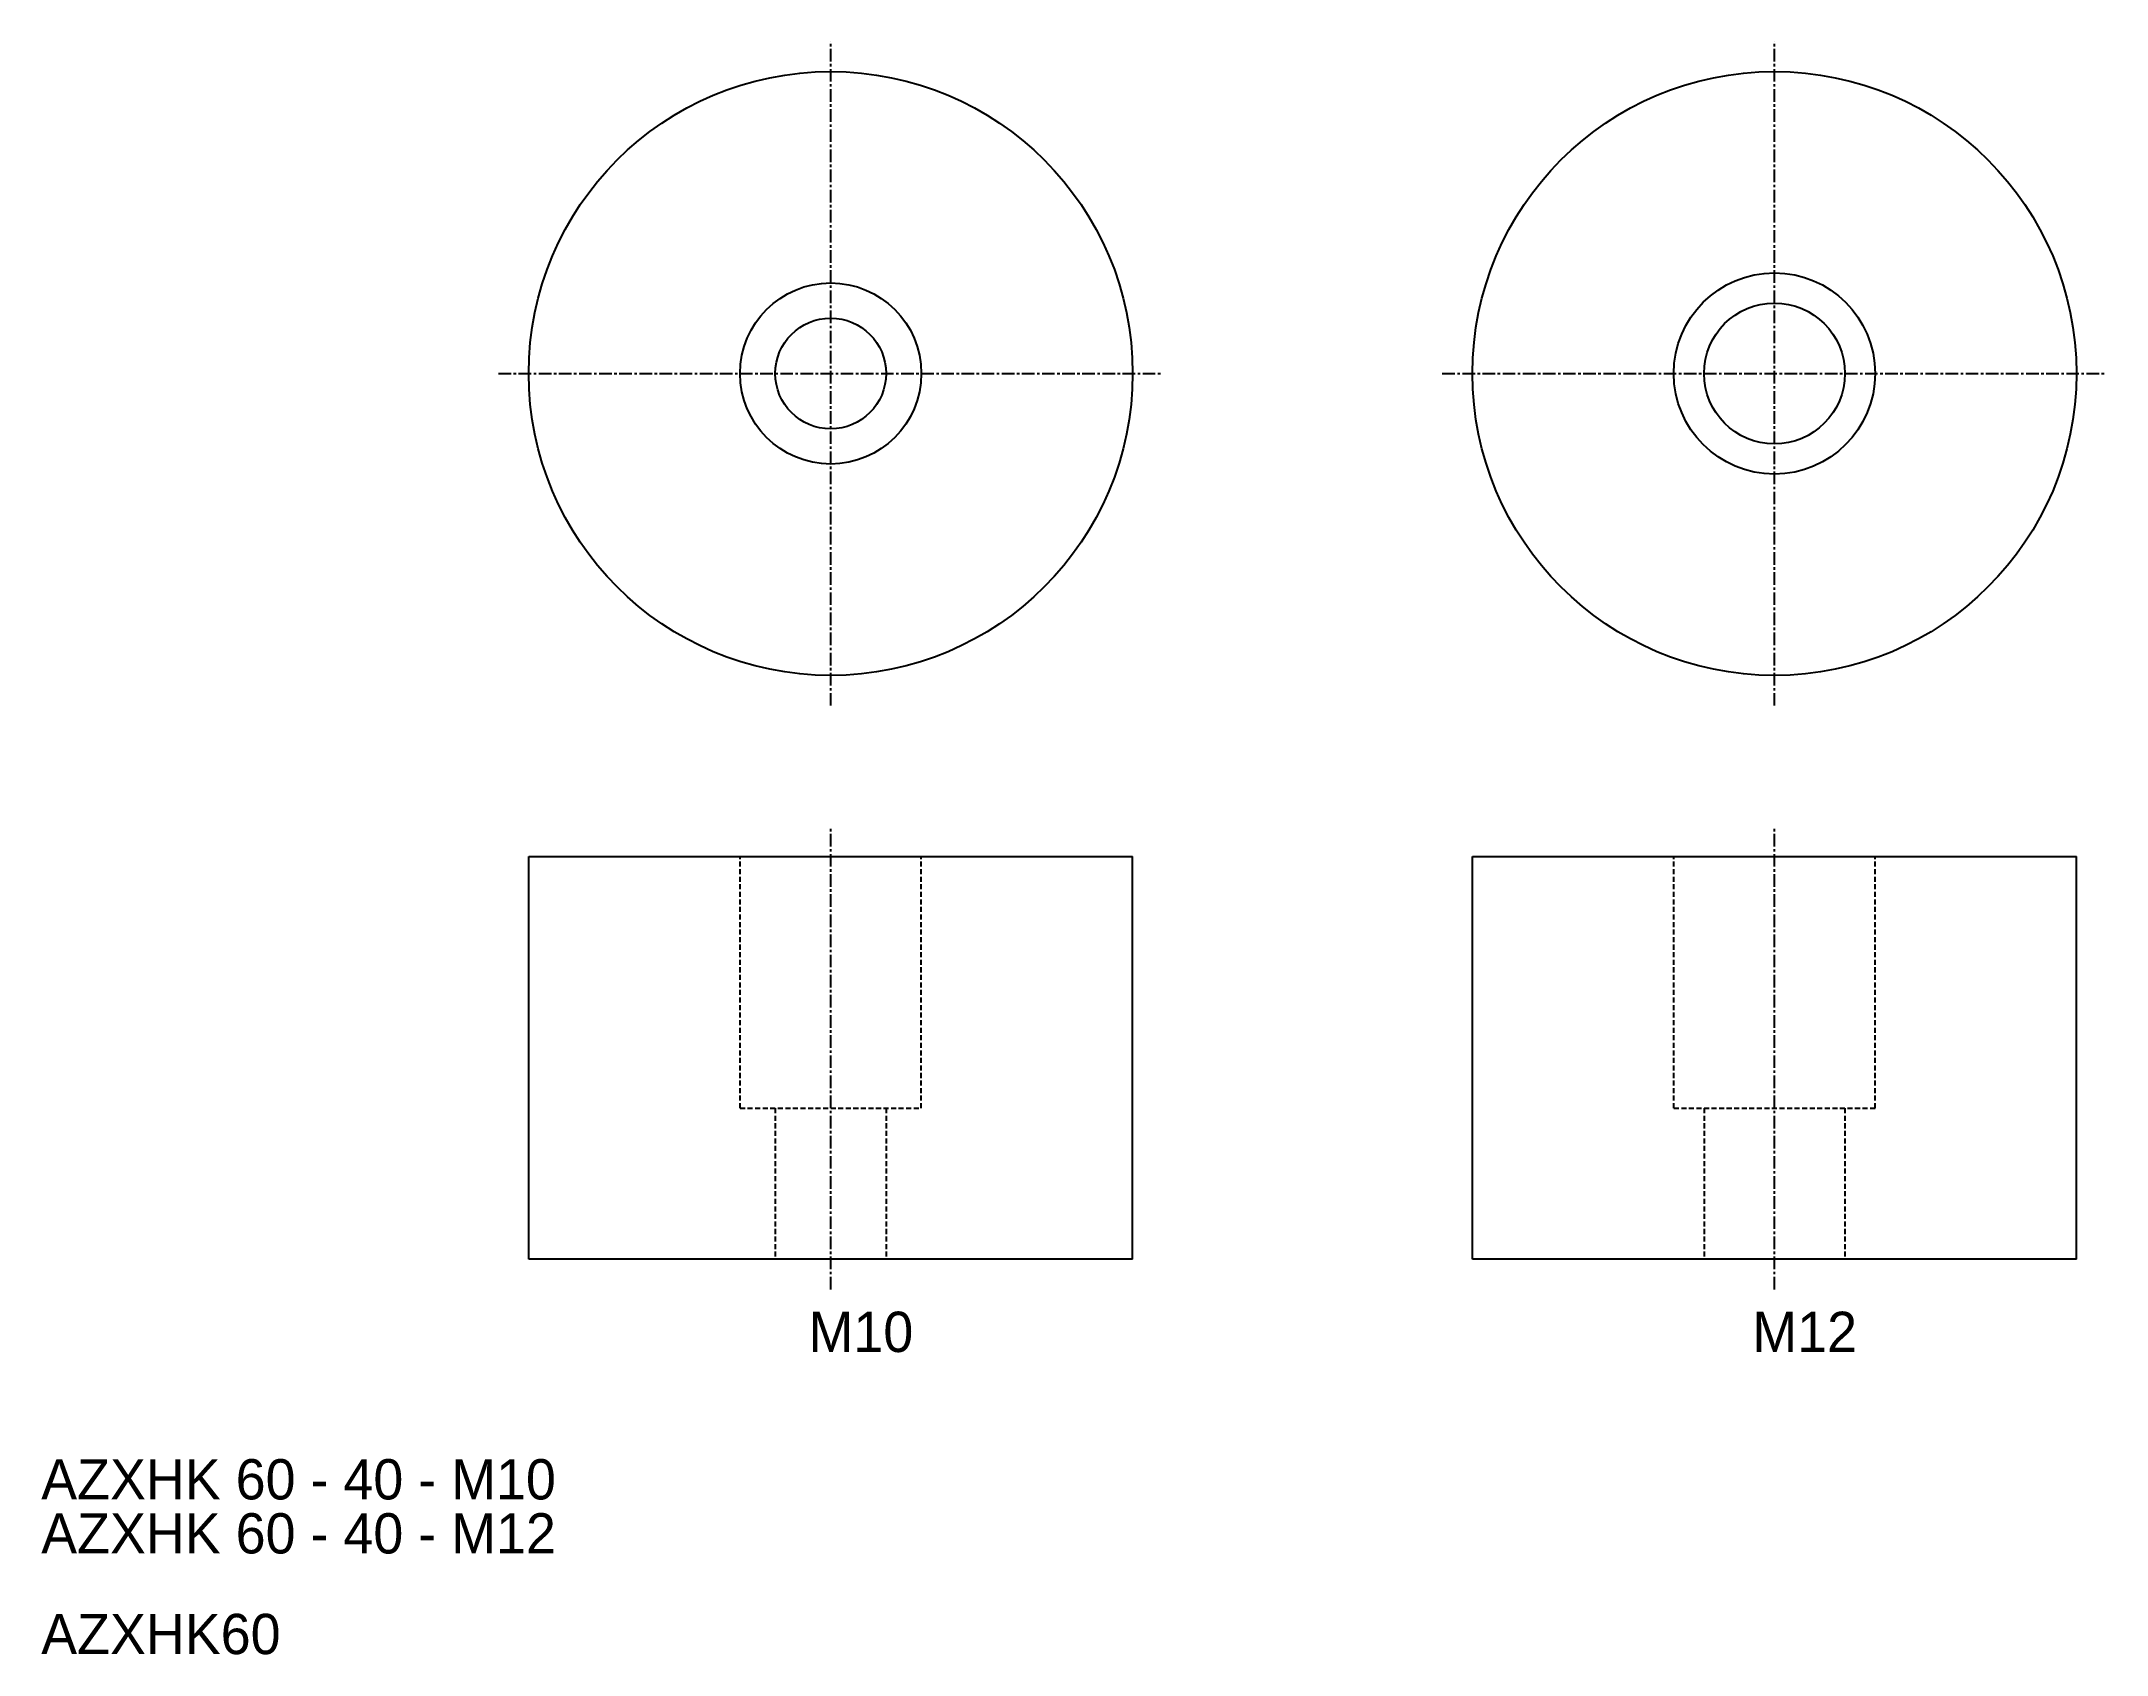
# Model space of a CAD drawing. Extents: x 10 to 215, y 10 to 170.
import ezdxf

# ---------------------------------------------------------------- set-up
doc = ezdxf.new("R2010")
doc.units = 0
doc.linetypes.add('CENTER', pattern=[2, 1.25, -0.25, 0.25, -0.25])
doc.linetypes.add('DASHED', pattern=[0.75, 0.5, -0.25])
doc.layers.get('0').update_dxf_attribs({"linetype": 'CONTINUOUS'})
doc.layers.add('CENTER', color=1, linetype='CENTER')

msp = doc.modelspace()

# ---------------------------------------------------------------- linework, layer by layer
for p, q in [((58.43, 49.24), (58.43, 89.24)), ((58.43, 89.24), (118.43, 89.24)), ((118.43, 49.24), (118.43, 89.24)), ((152.19, 49.24), (152.19, 89.24)), ((152.19, 89.24), (212.19, 89.24)), ((212.19, 49.24), (212.19, 89.24)), ((118.43, 49.24), (58.43, 49.24)), ((212.19, 49.24), (152.19, 49.24))]:
    msp.add_line(p, q)
at = {"color": 3, "linetype": 'DASHED'}
for p, q in [((79.43, 64.24), (79.43, 89.24)), ((97.43, 64.24), (97.43, 89.24)), ((172.19, 64.24), (172.19, 89.24)), ((192.19, 64.24), (192.19, 89.24)), ((79.43, 64.24), (97.43, 64.24)), ((82.93, 64.24), (82.93, 49.24)), ((93.93, 64.24), (93.93, 49.24)), ((172.19, 64.24), (192.19, 64.24)), ((175.19, 64.24), (175.19, 49.24)), ((189.19, 64.24), (189.19, 49.24))]:
    msp.add_line(p, q, dxfattribs=at)
for centre, radius in [((88.43, 137.24), 30), ((182.19, 137.24), 30), ((88.43, 137.24), 9), ((182.19, 137.24), 10), ((182.19, 137.24), 7), ((88.43, 137.24), 5.5)]:
    msp.add_circle(centre, radius)
at = {"layer": 'CENTER'}
for p, q in [((88.43, 104.24), (88.43, 170.24)), ((182.19, 104.24), (182.19, 170.24)), ((55.43, 137.24), (121.43, 137.24)), ((149.19, 137.24), (215.19, 137.24)), ((88.43, 46.24), (88.43, 92.24)), ((182.19, 46.24), (182.19, 92.24))]:
    msp.add_line(p, q, dxfattribs=at)

# ---------------------------------------------------------------- texts
for s, p in [('M10', (86.23, 40.02)), ('M12', (179.99, 40.02)), ('AZXHK 60 - 40 - M10', (10, 25.37)), ('AZXHK 60 - 40 - M12', (10, 20)), ('AZXHK60', (10, 10))]:
    msp.add_text(s, height=4).set_placement(p)

doc.saveas('drawing.dxf')
